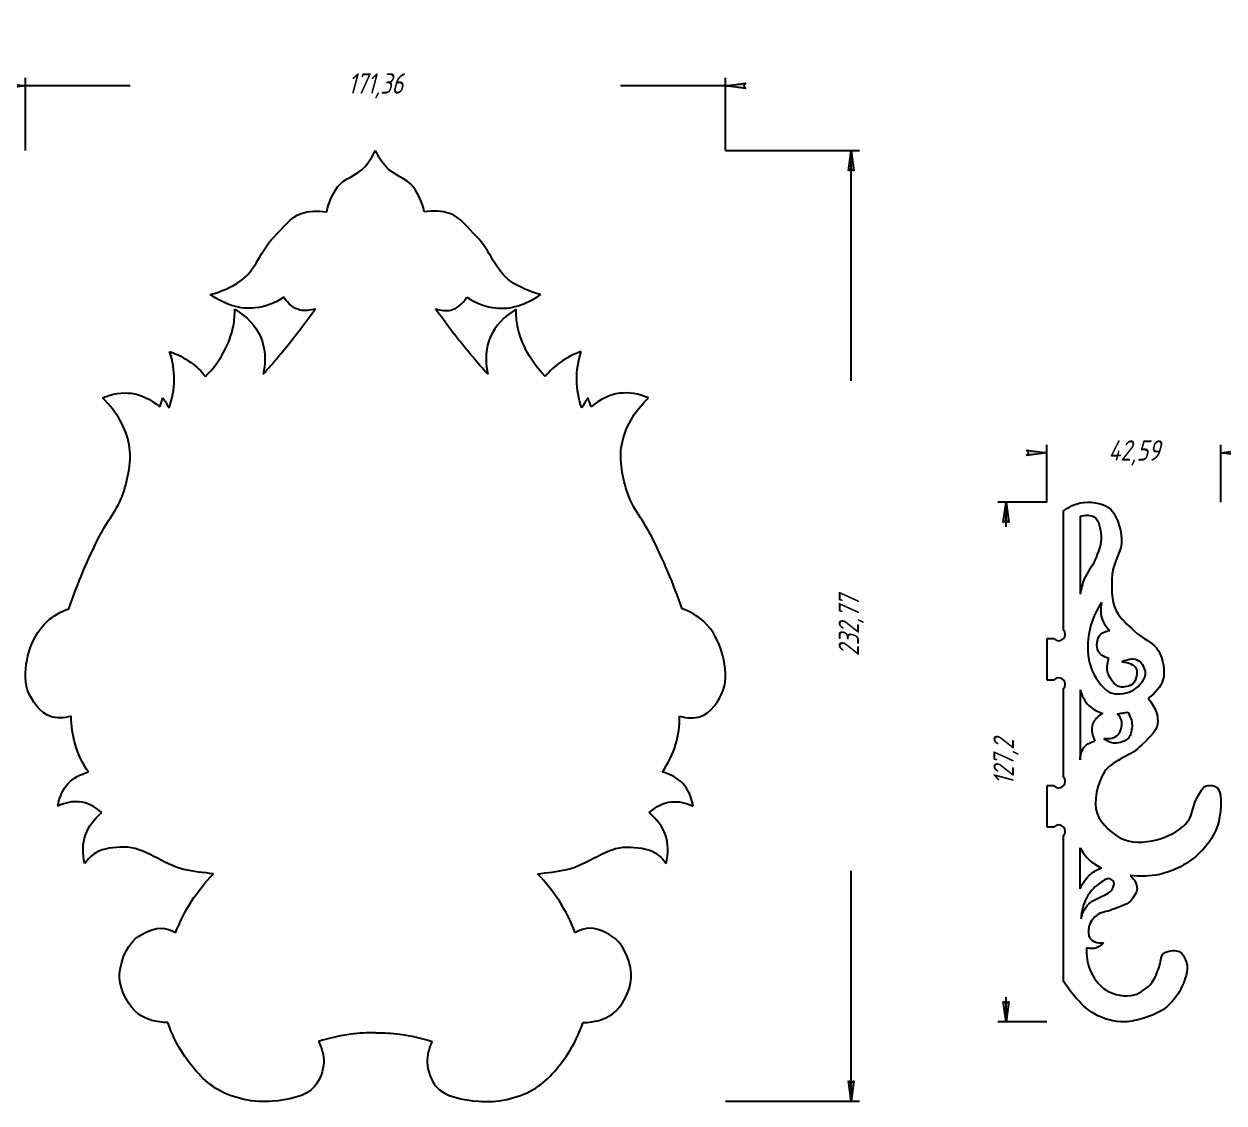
# Model space of a CAD drawing. Header units: millimetres. Extents: x -149 to 358, y -5 to 259.
# Drawn here: x 64.3 to 358, y -5.3 to 258.9 of the extents above; entities that cross this region are included whole.
import ezdxf

# ---------------------------------------------------------------- set-up
doc = ezdxf.new("R2010")
doc.units = ezdxf.units.MM
doc.linetypes.add('K5LT32769', pattern=[0])
doc.linetypes.add('K5LT_THIN', pattern=[0])
doc.styles.add('KDIMTEXTSTYLE', font='GOST_AU.SHX', dxfattribs={"width": 0.96, "oblique": 15, "height": 5})
doc.dimstyles.new('KDIMSTYLE (1.00)', dxfattribs={"dimtxt": 5, "dimasz": 1, "dimexe": 2, "dimexo": 0, "dimgap": 1, "dimtad": 1, "dimtxsty": 'KDIMTEXTSTYLE', "dimsah": 1, "dimcen": 0, "dimdle": 1, "dimadec": 0, "dimazin": 0, "dimtfac": 0.667, "dimtmove": 0, "dimatfit": 3, "dimfxl": 1, "dimtvp": 1, "dimtolj": 1, "dimtzin": 0, "dimarcsym": 0})

# ---------------------------------------------------------------- blocks, each defined once
blk = doc.blocks.new('KDIMARROW_01')
blk.add_hatch(color=0).paths.add_polyline_path([(0, 0), (-5, 0.66), (-4.5, 0), (-5, -0.66)])
at = {"color": 0, "linetype": 'K5LT_THIN'}
for p, q in [((-4.5, 0), (-5, 0.66)), ((-5, 0.66), (0, 0)), ((0, 0), (-5, -0.66)), ((-5, -0.66), (-4.5, 0)), ((0, 0), (-1, 0))]:
    blk.add_line(p, q, dxfattribs=at)

msp = doc.modelspace()

# ---------------------------------------------------------------- linework, layer by layer
at = {"color": 30, "linetype": 'K5LT32769', "true_color": 0xff8000}
for p, q in [((318.694, 139.633), (318.694, 110.588)), ((322.816, 138.341), (322.816, 119.266)), ((316.449, 108.343), (314.694, 108.343)), ((314.694, 108.343), (314.694, 98.343)), ((314.694, 98.343), (316.449, 98.343)), ((318.694, 96.097), (318.694, 74.588)), ((322.816, 95.888), (322.816, 78.761)), ((314.694, 72.343), (314.694, 62.343)), ((316.449, 72.343), (314.694, 72.343)), ((314.694, 62.343), (316.449, 62.343)), ((318.694, 60.097), (318.694, 24.633)), ((322.816, 47.179), (322.816, 57.179))]:
    msp.add_line(p, q, dxfattribs=at)
for centre, start, end in [((317.571, 109.465), 225, 45), ((317.571, 97.22), 315, 135), ((317.571, 73.465), 225, 45), ((317.571, 61.22), 315, 135)]:
    msp.add_arc(centre, 1.587, start, end, dxfattribs=at)
for points, knots in [([(138.384, 212.885), (138.879, 215.234), (139.771, 217.264), (141.061, 218.977), (142.667, 221.111), (145.964, 221.828), (147.727, 223.9), (148.74, 225.091), (149.602, 226.424), (150.313, 227.9)], [0, 0, 0, 0, 1, 1, 1, 2, 2, 2, 3, 3, 3, 3]), ([(162.241, 212.885), (161.746, 215.234), (160.854, 217.264), (159.565, 218.977), (157.959, 221.111), (154.662, 221.828), (152.899, 223.9), (151.885, 225.091), (151.023, 226.424), (150.313, 227.9)], [0, 0, 0, 0, 1, 1, 1, 2, 2, 2, 3, 3, 3, 3]), ([(109.852, 192.634), (112.613, 193.336), (115.068, 194.425), (117.217, 195.902), (120.87, 198.413), (122.33, 203.563), (125.524, 206.794), (127.548, 208.841), (129.511, 211.547), (132.108, 212.455), (133.989, 213.112), (136.081, 213.256), (138.384, 212.885)], [0, 0, 0, 0, 1, 1, 1, 2, 2, 2, 3, 3, 3, 4, 4, 4, 4]), ([(190.774, 192.634), (188.013, 193.336), (185.558, 194.425), (183.409, 195.902), (179.756, 198.413), (178.295, 203.563), (175.102, 206.794), (173.078, 208.841), (171.114, 211.547), (168.518, 212.455), (166.637, 213.112), (164.544, 213.256), (162.241, 212.885)], [0, 0, 0, 0, 1, 1, 1, 2, 2, 2, 3, 3, 3, 4, 4, 4, 4]), ([(127.904, 191.991), (125.576, 190.475), (123.227, 189.593), (120.856, 189.345), (117.239, 188.966), (113.571, 190.062), (109.852, 192.634)], [0, 0, 0, 0, 1, 1, 1, 2, 2, 2, 2]), ([(135.64, 189.174), (134.254, 188.677), (132.986, 188.569), (131.836, 188.85), (130.32, 189.221), (129.009, 190.268), (127.904, 191.991)], [0, 0, 0, 0, 1, 1, 1, 2, 2, 2, 2]), ([(164.986, 189.174), (166.372, 188.677), (167.64, 188.569), (168.79, 188.85), (170.305, 189.221), (171.616, 190.268), (172.722, 191.991)], [0, 0, 0, 0, 1, 1, 1, 2, 2, 2, 2]), ([(172.722, 191.991), (175.049, 190.475), (177.398, 189.593), (179.769, 189.345), (183.387, 188.966), (187.055, 190.062), (190.774, 192.634)], [0, 0, 0, 0, 1, 1, 1, 2, 2, 2, 2]), ([(108.75, 172.608), (110.483, 174.353), (111.917, 176.262), (113.052, 178.335), (114.177, 180.39), (115.122, 182.676), (115.545, 184.982), (115.788, 186.307), (115.897, 187.662), (115.872, 189.048)], [0, 0, 0, 0, 1, 1, 1, 2, 2, 2, 3, 3, 3, 3]), ([(115.872, 189.048), (118.907, 187.217), (121.005, 184.976), (122.166, 182.324), (123.325, 179.677), (123.549, 176.62), (122.839, 173.155)], [0, 0, 0, 0, 1, 1, 1, 2, 2, 2, 2]), ([(122.839, 173.155), (125.27, 175.861), (127.614, 178.637), (129.871, 181.482), (131.862, 183.992), (133.785, 186.556), (135.64, 189.174)], [0, 0, 0, 0, 1, 1, 1, 2, 2, 2, 2]), ([(177.787, 173.155), (175.356, 175.861), (173.011, 178.637), (170.755, 181.482), (168.764, 183.992), (166.841, 186.556), (164.986, 189.174)], [0, 0, 0, 0, 1, 1, 1, 2, 2, 2, 2]), ([(184.754, 189.048), (181.718, 187.217), (179.62, 184.976), (178.459, 182.324), (177.301, 179.677), (177.077, 176.62), (177.787, 173.155)], [0, 0, 0, 0, 1, 1, 1, 2, 2, 2, 2]), ([(191.876, 172.608), (190.142, 174.353), (188.708, 176.262), (187.573, 178.335), (186.448, 180.39), (185.504, 182.676), (185.08, 184.982), (184.837, 186.307), (184.728, 187.662), (184.754, 189.048)], [0, 0, 0, 0, 1, 1, 1, 2, 2, 2, 3, 3, 3, 3]), ([(99.818, 164.892), (100.604, 167.164), (101.009, 169.439), (101.034, 171.718), (101.06, 174.028), (100.694, 176.343), (99.936, 178.661)], [0, 0, 0, 0, 1, 1, 1, 2, 2, 2, 2]), ([(99.936, 178.661), (101.823, 178.017), (103.545, 177.137), (105.1, 176.02), (106.44, 175.058), (107.656, 173.921), (108.75, 172.608)], [0, 0, 0, 0, 1, 1, 1, 2, 2, 2, 2]), ([(200.689, 178.661), (198.802, 178.017), (197.081, 177.137), (195.526, 176.02), (194.186, 175.058), (192.969, 173.921), (191.876, 172.608)], [0, 0, 0, 0, 1, 1, 1, 2, 2, 2, 2]), ([(200.808, 164.892), (200.022, 167.164), (199.616, 169.439), (199.591, 171.718), (199.566, 174.028), (199.932, 176.343), (200.689, 178.661)], [0, 0, 0, 0, 1, 1, 1, 2, 2, 2, 2]), ([(83.503, 167.347), (85.937, 168.377), (88.275, 168.746), (90.518, 168.454), (92.97, 168.136), (95.308, 167.028), (97.533, 165.132)], [0, 0, 0, 0, 1, 1, 1, 2, 2, 2, 2]), ([(217.122, 167.347), (214.689, 168.377), (212.35, 168.746), (210.107, 168.454), (207.655, 168.136), (205.317, 167.028), (203.092, 165.132)], [0, 0, 0, 0, 1, 1, 1, 2, 2, 2, 2]), ([(75.254, 115.73), (77.373, 121.842), (79.876, 127.767), (82.765, 133.503), (84.547, 137.041), (87.338, 140.202), (88.549, 143.902), (89.774, 147.643), (90.71, 152.095), (90.026, 155.84), (89.274, 159.958), (87.1, 163.794), (83.503, 167.347)], [0, 0, 0, 0, 1, 1, 1, 2, 2, 2, 3, 3, 3, 4, 4, 4, 4]), ([(225.371, 115.73), (223.253, 121.842), (220.749, 127.767), (217.86, 133.503), (216.079, 137.041), (213.288, 140.202), (212.076, 143.902), (210.852, 147.643), (209.916, 152.095), (210.599, 155.84), (211.352, 159.958), (213.526, 163.794), (217.122, 167.347)], [0, 0, 0, 0, 1, 1, 1, 2, 2, 2, 3, 3, 3, 4, 4, 4, 4]), ([(318.694, 139.633), (320.028, 140.646), (321.415, 141.303), (322.853, 141.604), (325.024, 142.06), (328.062, 141.702), (329.72, 140.541), (331.726, 139.137), (332.759, 135.433), (332.969, 132.788), (333.193, 129.976), (330.904, 127.069), (330.68, 124.149), (330.455, 121.212), (330.36, 117.765), (331.64, 115.214), (332.601, 113.299), (334.532, 111.751), (336.144, 110.193), (337.95, 108.448), (340.832, 107.45), (341.978, 105.393), (343.06, 103.45), (343.737, 100.423), (343.085, 98.343), (342.555, 96.65), (341.349, 95.136), (339.467, 93.8)], [0, 0, 0, 0, 1, 1, 1, 2, 2, 2, 3, 3, 3, 4, 4, 4, 5, 5, 5, 6, 6, 6, 7, 7, 7, 8, 8, 8, 9, 9, 9, 9]), ([(322.816, 138.341), (324.26, 138.721), (325.399, 138.68), (326.236, 138.218), (327.439, 137.553), (327.817, 135.165), (327.958, 133.603), (328.137, 131.63), (327.211, 129.471), (326.42, 127.573), (325.755, 125.976), (324.465, 124.632), (323.836, 123.019), (323.368, 121.821), (323.028, 120.569), (322.816, 119.266)], [0, 0, 0, 0, 1, 1, 1, 2, 2, 2, 3, 3, 3, 4, 4, 4, 5, 5, 5, 5]), ([(75.861, 89.419), (73.95, 88.893), (72.257, 88.856), (70.782, 89.31), (68.292, 90.076), (66.088, 93.286), (65.177, 95.801), (64.284, 98.266), (64.607, 101.573), (65.259, 104.209), (66.01, 107.245), (67.678, 110.566), (69.998, 112.654), (71.458, 113.967), (73.21, 114.992), (75.254, 115.73)], [0, 0, 0, 0, 1, 1, 1, 2, 2, 2, 3, 3, 3, 4, 4, 4, 5, 5, 5, 5]), ([(224.765, 89.419), (226.676, 88.893), (228.369, 88.856), (229.843, 89.31), (232.333, 90.076), (234.538, 93.286), (235.449, 95.801), (236.341, 98.266), (236.018, 101.573), (235.366, 104.209), (234.615, 107.245), (232.947, 110.566), (230.627, 112.654), (229.168, 113.967), (227.416, 114.992), (225.371, 115.73)], [0, 0, 0, 0, 1, 1, 1, 2, 2, 2, 3, 3, 3, 4, 4, 4, 5, 5, 5, 5]), ([(328.08, 117.28), (326.161, 114.391), (325.065, 111.412), (324.79, 108.343), (324.558, 105.746), (324.739, 102.666), (325.858, 100.358), (326.858, 98.295), (328.645, 95.554), (330.687, 95.016), (332.223, 94.612), (334.645, 94.995), (336.028, 95.914), (337.309, 96.764), (338.981, 98.639), (338.849, 100.059), (338.761, 100.997), (337.981, 102.416), (337.182, 102.922), (336.182, 103.555), (334.8, 103.484), (333.037, 102.708)], [0, 0, 0, 0, 1, 1, 1, 2, 2, 2, 3, 3, 3, 4, 4, 4, 5, 5, 5, 6, 6, 6, 7, 7, 7, 7]), ([(328.08, 117.28), (327.714, 115.68), (327.785, 114.227), (328.294, 112.921), (328.656, 111.992), (329.24, 111.137), (330.046, 110.357)], [0, 0, 0, 0, 1, 1, 1, 2, 2, 2, 2]), ([(329.875, 103.563), (328.544, 103.956), (327.661, 104.554), (327.226, 105.358), (326.682, 106.362), (326.889, 108.489), (327.696, 109.332), (328.212, 109.871), (328.996, 110.213), (330.046, 110.357)], [0, 0, 0, 0, 1, 1, 1, 2, 2, 2, 3, 3, 3, 3]), ([(333.037, 102.708), (334.846, 102.563), (335.985, 102.064), (336.456, 101.213), (336.949, 100.319), (336.529, 98.118), (335.729, 97.367), (335.056, 96.734), (333.445, 96.391), (332.524, 96.598), (331.29, 96.875), (329.999, 98.623), (329.619, 99.931), (329.305, 101.008), (329.391, 102.218), (329.875, 103.563)], [0, 0, 0, 0, 1, 1, 1, 2, 2, 2, 3, 3, 3, 4, 4, 4, 5, 5, 5, 5]), ([(322.816, 95.888), (323.237, 94.277), (323.966, 92.975), (325.004, 91.983), (325.899, 91.125), (327.024, 90.499), (328.379, 90.102)], [0, 0, 0, 0, 1, 1, 1, 2, 2, 2, 2]), ([(339.467, 93.8), (341.287, 91.517), (342.055, 89.406), (341.771, 87.465), (341.47, 85.413), (339.002, 83.548), (337.34, 81.882), (334.881, 79.417), (330.468, 78.526), (328.745, 75.768), (327.056, 73.064), (325.939, 68.449), (326.973, 65.579), (327.888, 63.04), (330.913, 60.217), (333.53, 59.199), (336.143, 58.183), (339.877, 58.53), (342.657, 59.465), (344.999, 60.252), (347.611, 61.709), (349.125, 63.629), (350.424, 65.276), (350.426, 67.91), (351.606, 69.743), (352.197, 70.661), (352.697, 72.026), (353.644, 72.343), (354.19, 72.525), (355.01, 72.454), (355.546, 72.343), (358.028, 71.826), (357.296, 66.336), (356.746, 63.629), (356.181, 60.851), (354.103, 57.972), (352.049, 55.92), (349.515, 53.389), (345.755, 51.459), (342.214, 50.692), (339.931, 50.198), (337.538, 50.109), (335.037, 50.426)], [0, 0, 0, 0, 1, 1, 1, 2, 2, 2, 3, 3, 3, 4, 4, 4, 5, 5, 5, 6, 6, 6, 7, 7, 7, 8, 8, 8, 9, 9, 9, 10, 10, 10, 11, 11, 11, 12, 12, 12, 13, 13, 13, 14, 14, 14, 14]), ([(80.074, 75.738), (78.578, 77.914), (77.48, 80.21), (76.781, 82.624), (76.152, 84.793), (75.846, 87.058), (75.861, 89.419)], [0, 0, 0, 0, 1, 1, 1, 2, 2, 2, 2]), ([(220.551, 75.738), (222.048, 77.914), (223.145, 80.21), (223.845, 82.624), (224.473, 84.793), (224.78, 87.058), (224.765, 89.419)], [0, 0, 0, 0, 1, 1, 1, 2, 2, 2, 2]), ([(328.379, 90.102), (327.266, 89.51), (326.496, 88.783), (326.072, 87.923), (325.453, 86.669), (325.567, 85.131), (326.414, 83.308)], [0, 0, 0, 0, 1, 1, 1, 2, 2, 2, 2]), ([(334.49, 90.359), (335.141, 89.341), (335.483, 88.316), (335.516, 87.282), (335.55, 86.208), (335.285, 84.781), (334.618, 84.034), (333.922, 83.255), (332.416, 82.737), (331.328, 82.795), (330.41, 82.844), (329.498, 83.229), (328.593, 83.949)], [0, 0, 0, 0, 1, 1, 1, 2, 2, 2, 3, 3, 3, 4, 4, 4, 4]), ([(328.593, 83.949), (330.17, 83.813), (331.323, 84.112), (332.054, 84.846), (332.746, 85.54), (333.211, 87.076), (332.994, 88.094), (332.853, 88.763), (332.482, 89.404), (331.883, 90.017)], [0, 0, 0, 0, 1, 1, 1, 2, 2, 2, 3, 3, 3, 3]), ([(322.816, 78.761), (322.881, 80.354), (323.368, 81.542), (324.277, 82.325), (324.832, 82.804), (325.544, 83.131), (326.414, 83.308)], [0, 0, 0, 0, 1, 1, 1, 2, 2, 2, 2]), ([(72.567, 67.4), (72.934, 69.674), (73.775, 71.514), (75.089, 72.919), (76.329, 74.246), (77.991, 75.185), (80.074, 75.738)], [0, 0, 0, 0, 1, 1, 1, 2, 2, 2, 2]), ([(228.059, 67.4), (227.691, 69.674), (226.851, 71.514), (225.536, 72.919), (224.296, 74.246), (222.634, 75.185), (220.551, 75.738)], [0, 0, 0, 0, 1, 1, 1, 2, 2, 2, 2]), ([(83.339, 65.797), (81.585, 67.358), (79.745, 68.238), (77.819, 68.438), (76.134, 68.613), (74.383, 68.267), (72.567, 67.4)], [0, 0, 0, 0, 1, 1, 1, 2, 2, 2, 2]), ([(217.287, 65.797), (219.041, 67.358), (220.881, 68.238), (222.806, 68.438), (224.491, 68.613), (226.242, 68.267), (228.059, 67.4)], [0, 0, 0, 0, 1, 1, 1, 2, 2, 2, 2]), ([(79.14, 53.327), (78.533, 55.893), (78.598, 58.23), (79.333, 60.337), (80.042, 62.372), (81.378, 64.192), (83.339, 65.797)], [0, 0, 0, 0, 1, 1, 1, 2, 2, 2, 2]), ([(221.485, 53.327), (222.092, 55.893), (222.028, 58.23), (221.293, 60.337), (220.583, 62.372), (219.248, 64.192), (217.287, 65.797)], [0, 0, 0, 0, 1, 1, 1, 2, 2, 2, 2]), ([(110.676, 50.848), (108.22, 51.045), (105.804, 51.399), (103.428, 51.909), (98.34, 53.002), (93.768, 57.509), (88.712, 57.343), (86.449, 57.269), (83.727, 57.159), (81.832, 55.933), (80.821, 55.279), (79.924, 54.411), (79.14, 53.327)], [0, 0, 0, 0, 1, 1, 1, 2, 2, 2, 3, 3, 3, 4, 4, 4, 4]), ([(189.949, 50.848), (192.405, 51.045), (194.821, 51.399), (197.197, 51.909), (202.286, 53.002), (206.858, 57.509), (211.913, 57.343), (214.177, 57.269), (216.899, 57.159), (218.793, 55.933), (219.804, 55.279), (220.701, 54.411), (221.485, 53.327)], [0, 0, 0, 0, 1, 1, 1, 2, 2, 2, 3, 3, 3, 4, 4, 4, 4]), ([(322.816, 57.179), (323.413, 56.044), (324.155, 55.065), (325.042, 54.242), (325.904, 53.442), (326.903, 52.789), (328.039, 52.283)], [0, 0, 0, 0, 1, 1, 1, 2, 2, 2, 2]), ([(101.403, 36.405), (102.452, 39.128), (103.749, 41.691), (105.292, 44.097), (106.838, 46.506), (108.633, 48.757), (110.676, 50.848)], [0, 0, 0, 0, 1, 1, 1, 2, 2, 2, 2]), ([(199.222, 36.405), (198.173, 39.128), (196.877, 41.691), (195.333, 44.097), (193.787, 46.506), (191.992, 48.757), (189.949, 50.848)], [0, 0, 0, 0, 1, 1, 1, 2, 2, 2, 2]), ([(322.816, 47.179), (323.429, 48.651), (324.29, 49.848), (325.398, 50.77), (326.161, 51.405), (327.041, 51.909), (328.039, 52.283)], [0, 0, 0, 0, 1, 1, 1, 2, 2, 2, 2]), ([(323.054, 39.79), (323.106, 41.744), (323.561, 43.485), (324.419, 45.013), (325.114, 46.251), (326.121, 47.502), (327.297, 48.307), (328.137, 48.881), (329.324, 49.968), (330.146, 49.583), (330.462, 49.435), (330.887, 49.093), (331.036, 48.782), (331.288, 48.256), (330.86, 47.358), (330.532, 46.823), (330.024, 45.996), (328.766, 45.71), (327.861, 45.191), (327.032, 44.715), (326.038, 44.425), (325.339, 43.826), (324.208, 42.857), (323.446, 41.512), (323.054, 39.79)], [0, 0, 0, 0, 1, 1, 1, 2, 2, 2, 3, 3, 3, 4, 4, 4, 5, 5, 5, 6, 6, 6, 7, 7, 7, 8, 8, 8, 8]), ([(335.037, 50.426), (336.182, 49.364), (336.748, 48.298), (336.735, 47.228), (336.722, 46.234), (335.909, 45.029), (335.196, 44.236), (334.132, 43.052), (332.207, 42.712), (330.667, 42.057), (329.378, 41.509), (327.735, 41.441), (326.735, 40.561), (325.941, 39.862), (325.146, 38.775), (324.941, 37.741), (324.777, 36.918), (324.79, 35.725), (325.197, 35.092), (325.739, 34.25), (326.85, 33.851), (328.53, 33.895)], [0, 0, 0, 0, 1, 1, 1, 2, 2, 2, 3, 3, 3, 4, 4, 4, 5, 5, 5, 6, 6, 6, 7, 7, 7, 7]), ([(99.502, 14.413), (96.637, 14.447), (94.279, 15.111), (92.43, 16.406), (89.894, 18.183), (87.868, 22.259), (87.687, 25.295), (87.498, 28.436), (89.161, 32.937), (91.618, 34.952), (93.379, 36.397), (96.331, 37.827), (98.669, 37.43), (99.582, 37.275), (100.494, 36.934), (101.403, 36.405)], [0, 0, 0, 0, 1, 1, 1, 2, 2, 2, 3, 3, 3, 4, 4, 4, 5, 5, 5, 5]), ([(201.124, 14.413), (203.989, 14.447), (206.346, 15.111), (208.196, 16.406), (210.732, 18.183), (212.757, 22.259), (212.939, 25.295), (213.127, 28.436), (211.465, 32.937), (209.008, 34.952), (207.246, 36.397), (204.294, 37.827), (201.957, 37.43), (201.043, 37.275), (200.132, 36.934), (199.222, 36.405)], [0, 0, 0, 0, 1, 1, 1, 2, 2, 2, 3, 3, 3, 4, 4, 4, 5, 5, 5, 5]), ([(324.385, 32.699), (324.276, 30.772), (324.543, 29.008), (325.188, 27.407), (325.967, 25.472), (327.463, 23.364), (329.176, 22.314), (331.021, 21.184), (333.981, 20.583), (336.049, 21.175), (337.641, 21.631), (339.37, 22.905), (340.429, 24.273), (341.227, 25.305), (341.642, 26.689), (342.138, 27.941), (342.575, 29.045), (342.443, 30.659), (343.277, 31.324), (343.828, 31.762), (344.757, 32.014), (345.521, 32.036), (346.036, 32.051), (346.642, 31.989), (347.088, 31.787), (347.975, 31.383), (348.51, 30.079), (348.833, 29.151), (349.509, 27.207), (348.392, 24.599), (347.444, 22.67), (346.578, 20.91), (345.187, 19.175), (343.634, 17.97), (342.157, 16.825), (340.249, 16.085), (338.435, 15.513), (336.924, 15.036), (335.293, 14.633), (333.734, 14.597), (331.233, 14.54), (328.46, 15.292), (326.292, 16.51), (324.421, 17.561), (322.817, 19.299), (321.377, 20.961), (320.39, 22.101), (319.495, 23.325), (318.694, 24.633)], [0, 0, 0, 0, 1, 1, 1, 2, 2, 2, 3, 3, 3, 4, 4, 4, 5, 5, 5, 6, 6, 6, 7, 7, 7, 8, 8, 8, 9, 9, 9, 10, 10, 10, 11, 11, 11, 12, 12, 12, 13, 13, 13, 14, 14, 14, 15, 15, 15, 16, 16, 16, 16]), ([(328.53, 33.895), (327.731, 33.07), (326.862, 32.614), (325.924, 32.528), (325.43, 32.483), (324.917, 32.54), (324.385, 32.699)], [0, 0, 0, 0, 1, 1, 1, 2, 2, 2, 2]), ([(136.405, 9.763), (137.287, 8.039), (137.703, 6.342), (137.653, 4.671), (137.593, 2.685), (136.664, 0.321), (135.499, -1.175), (133.434, -3.828), (128.617, -4.531), (125.089, -4.867), (120.717, -5.284), (115.487, -4.18), (111.706, -1.995), (108.35, -0.057), (105.45, 3.385), (103.245, 6.722), (101.692, 9.072), (100.444, 11.636), (99.502, 14.413)], [0, 0, 0, 0, 1, 1, 1, 2, 2, 2, 3, 3, 3, 4, 4, 4, 5, 5, 5, 6, 6, 6, 6]), ([(150.313, 11.9), (148.295, 11.926), (146.297, 11.812), (144.319, 11.558), (141.645, 11.215), (139.007, 10.617), (136.405, 9.763)], [0, 0, 0, 0, 1, 1, 1, 2, 2, 2, 2]), ([(150.313, 11.9), (152.33, 11.926), (154.328, 11.812), (156.307, 11.558), (158.981, 11.215), (161.619, 10.617), (164.221, 9.763)], [0, 0, 0, 0, 1, 1, 1, 2, 2, 2, 2]), ([(164.221, 9.763), (163.339, 8.039), (162.923, 6.342), (162.973, 4.671), (163.033, 2.685), (163.962, 0.321), (165.127, -1.175), (167.192, -3.828), (172.008, -4.531), (175.536, -4.867), (179.908, -5.284), (185.138, -4.18), (188.92, -1.995), (192.275, -0.057), (195.175, 3.385), (197.38, 6.722), (198.933, 9.072), (200.181, 11.636), (201.124, 14.413)], [0, 0, 0, 0, 1, 1, 1, 2, 2, 2, 3, 3, 3, 4, 4, 4, 5, 5, 5, 6, 6, 6, 6])]:
    msp.add_open_spline(points, degree=3, knots=knots, dxfattribs=at)
for points in [[(97.533, 165.132), (98.027, 166.634), (97.78, 165.883), (98.274, 167.385)], [(98.274, 167.385), (99.303, 165.723), (98.789, 166.554), (99.818, 164.892)], [(202.351, 167.385), (201.322, 165.723), (201.837, 166.554), (200.808, 164.892)], [(203.092, 165.132), (202.598, 166.634), (202.845, 165.883), (202.351, 167.385)], [(331.883, 90.017), (333.621, 90.245), (332.752, 90.131), (334.49, 90.359)]]:
    msp.add_open_spline(points, degree=3, dxfattribs=at)

# ---------------------------------------------------------------- dimensions: what is measured, and where the dimension line sits
at = {"color": 7}
for base, p1, p2, location in [((64.63, 243.728), (235.992, 227.9), (64.63, 227.9), (150.311, 243.728)), ((314.694, 153.884), (357.288, 141.793), (314.694, 141.793), (335.991, 153.884))]:
    msp.add_linear_dim(base=base, p1=p1, p2=p2, location=location, dimstyle='KDIMSTYLE (1.00)', override={"dimexo": 0, "dimpost": '\\H5.0;\\W0.965;\\Q15;<>', "dimblk1": 'KDIMARROW_01', "dimblk2": 'KDIMARROW_01', "dimse1": 0, "dimse2": 0, "dimclrt": 7, "dimtolj": 1}, dxfattribs=at).render()
for base, p1, p2, location in [((266.778, 227.9), (235.992, -4.867), (235.992, 227.9), (266.778, 111.516)), ((304.669, 141.793), (314.694, 14.597), (314.694, 141.793), (304.669, 78.195))]:
    msp.add_linear_dim(base=base, p1=p1, p2=p2, angle=90, location=location, dimstyle='KDIMSTYLE (1.00)', override={"dimexo": 0, "dimpost": '\\H5.0;\\W0.965;\\Q15;<>', "dimblk1": 'KDIMARROW_01', "dimblk2": 'KDIMARROW_01', "dimse1": 0, "dimse2": 0, "dimclrt": 7, "dimtolj": 1}, dxfattribs=at).render()

doc.saveas('drawing.dxf')
